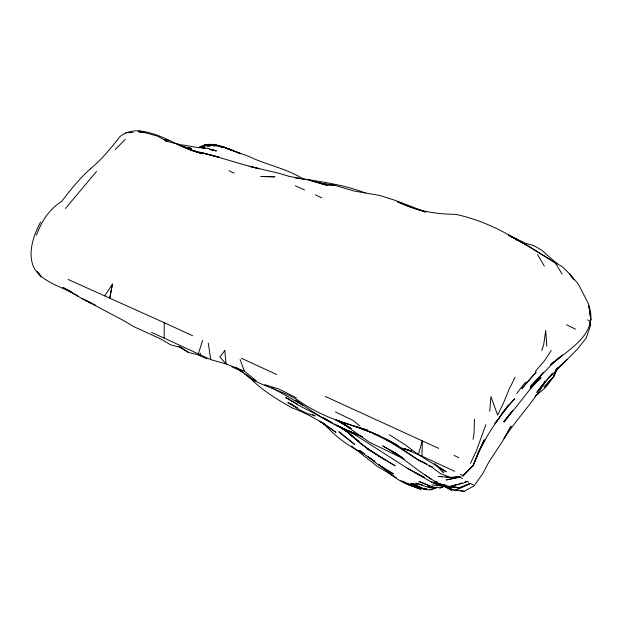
<?xml version="1.0" encoding="UTF-8"?>
<svg xmlns="http://www.w3.org/2000/svg" width="622" height="622" viewBox="0 0 622 622"><rect width="100%" height="100%" fill="white"/><g stroke="black" fill="none" stroke-linecap="round" stroke-linejoin="round"><path stroke-width="0.93" d="M68.093 279.449L164.231 322.678L164.192 338.127L210.765 359.664L226.113 363.956L244.298 371.093L256.225 380.718M454.69 471.289L421.98 456.183L422.26 440.858L325.322 396.463M474.462 419.321L474.034 434.273L473.039 439.295M489.685 411.228L490.96 396.642L497.647 415.123L503.672 402.597L508.897 389.73L515.078 377.274M112.442 284.067L109.744 298.024L112.481 284.067L104.815 295.777M434.615 463.382L443.377 472.448L436.955 465.824L446.215 471.834L418.388 454.651L422.26 440.858L438.689 448.361M198.379 353.84L202.593 340.382M541.785 350.598L543.69 344.72L545.719 330.461L546.8 346.213M485.852 424.702L476.39 450.833L470.481 463.398M590.084 322.297L590.698 324.964L586.181 338.143L577.162 349.362L545.758 381.146L536.778 392.389L542.291 384.979M508.081 405.824L514.752 398.694C497.561 418.311 482.454 440.563 473.326 465.116L484.211 439.777L478.326 452.349L473.241 465.52L462.581 476.032L473.288 465.349L463.266 475.846M36.48 235.256C41.215 221.689 49.395 209 61.803 201.295C70.504 189.803 79.538 178.537 90.338 168.904M557.335 368.504L554.047 376.162L548.565 383.657L544.911 388.136L534.943 396.346M557.203 368.387L553.728 375.859L557.981 367.641M40.586 222.124C33.293 235.435 26.536 255.455 35.019 269.668C45.126 283.85 63.825 287.1 77.882 296.041M484.818 440.267L478.326 452.349M551.271 350.497L544.592 360.589L535.324 371.513M499.878 416.538L499.45 417.168L508.26 405.031M509.449 414.33L504.154 422.043L512.738 410.473L503.727 421.7C516.703 407.418 527.456 391.324 540.51 377.119L530.768 388.144L541.062 377.795L534.904 383.634M543.395 383.494L545.043 381.27M516.734 393.57L525.38 382.188M540.604 387.903L542.384 385.624M543.566 384.108L545.346 381.838C533.342 402.069 516.726 418.863 503.999 438.564L511.051 426.194L504.325 438.409L488.923 461.998L482.353 474.291L474.135 485.766L464.082 491.326L455.079 490.369L444.808 486.575L442.405 484.95M552.32 373.161L539.406 389.496M495.998 422.066L499.52 417.689L494.661 423.652M501.449 414.05L506.269 408.071M543.177 372.539L530.418 386.565L551.006 365.223L562.475 355.069L550.548 364.655C568.15 350.1 599.017 333.734 588.894 305.977L590.9 320.081L588.661 304.275L579.339 285.988L577.115 282.575L569.231 273.548L562.739 267.079L527.161 245.441L510.079 235.878L527.161 245.441L556.846 264.039M96.534 171.384L65.481 208.44M115.148 149.591L125.317 139.305M537.214 379.622L540.852 375.952M566.976 359.633L555.524 369.935M530.107 388.175L531.483 386.876M90.423 168.826C101.596 159.543 110.833 148.37 119.665 136.91C124.89 132.307 132.074 130.496 138.908 130.892C155.687 132.276 170.366 141.303 185.473 147.927M436.714 487.314C428.97 493.277 417.883 487.236 410.504 483.325L412.332 483.799M436.193 487.43L434.7 488.495L437.282 487.213M398.018 454.744L392.272 451.23C412.728 464.968 431.062 482.913 455.079 490.369L470.426 483.38L473.311 485.067M455.079 490.369L470.201 483.512L458.834 487.749L447.07 487.228L443.914 485.378M468.778 482.221L467.402 481.327L463.514 483.084L449.931 486.559L439.179 483.838L445.725 485.137M444.365 486.077L440.088 487.881L432.477 487.018L419.003 481.498L432.477 487.018M445.336 485.93L440.088 487.881L445.476 485.938M457.287 484.359L449.931 486.559L458.834 487.749L453.213 486.629M459.129 483.807L461.889 482.983M464.65 482.151L467.402 481.327M455.421 477.183L459.246 477.338L446.067 479.927L459.953 477.105L462.426 478.582M226.486 148.495L232.698 150.555L222.497 146.613L240.683 153.743C227.769 149.194 212.716 139.437 199.234 147.313C216.674 141.528 232.815 151.06 248.917 156.402C266.543 165.118 286.275 168.29 303 178.856M447.07 487.228L449.846 486.785M199.748 147.29L204.56 146.769M207.453 146.45L210.337 146.139M213.222 145.828L216.114 145.509L204.467 144.747L208.145 145.221M460.474 476.366L450.538 477.455L440.322 473.536L431.373 466.85L417.603 459.518L386.371 439.575L395.965 444.854L370.836 432.228L354.68 426.249L379.101 435.392M178.631 144.848C186.616 144.708 194.437 147.943 202.523 147.795M125.714 132.805L133.124 132.463M139.608 132.159L142.384 132.027L138.208 131.724M459.246 477.338L449.745 477.471L438.207 476.46L442.032 476.623M437.748 487.415L432.865 487.446L434.374 488.519L426.086 486.676L415.714 483.107L422.245 484.997M181.212 146.341L191.576 148.417L185.846 147.554M445.857 476.779L448.726 476.903M443.96 485.852L439.389 485.541L431.505 482.112L407.021 468.078L357.261 436.139L340.187 426.809M181.157 146.186L183.086 146.341L181.344 146.007M328.268 184.757L335.033 185.387L353.918 190.985L380.026 195.502L395.087 200.346L425.736 212.071L415.239 208.774L397.108 201.52C415.379 210.71 435.353 214.225 455.654 214.333C477.525 219.068 498.681 228.227 517.527 240.248L508.843 235.178M419.391 487.772C408.016 486.233 397.544 479.959 388.75 472.79L393.656 475.83M295.318 177.939L308.489 179.75C327.693 182.635 347.177 185.962 365.332 192.991M432.002 484.919L443.439 486.147M324.567 184.205L326.472 184.423M328.369 184.633L335.033 185.387L319.234 182.821L328.027 185.651L309.157 180.007L289.354 176.415L278.788 173.266L249.406 166.276L259.405 168.756C237.005 163.438 215.344 155.438 192.812 150.602M220.11 146.769L224.713 147.367M424.912 488.651L426.746 489.11L415.535 487.391L424.321 488.822L418 487.337M435.314 482.719L431.505 482.112L442.094 485.199M434.405 481.366L437.173 481.863M431.038 466.407L429.188 466.033L432.889 467.122M200.393 147.313L205.05 148.363M209.707 149.412L216.223 150.874L207.911 148.394L201.24 147.5L204.988 148.347M209.668 149.397L216.223 150.874M401.011 480.596L413.482 486.28L416.196 486.917M188.474 352.456L181.297 347.496L179.027 346.858L188.474 352.456L196.98 354.501L206.994 358.855M419.943 487.477L407.496 484.32L420.332 487.516M424.196 488.495L426.746 489.11M448.478 487.485L444.808 486.575L452.248 490.976M460.412 490.424L464.082 491.326M140.113 131.281L157.615 136.187L167.232 141.412L165.009 140.681L175.653 143.659L201.925 153.758L194.064 151.263M181.297 347.496L170.521 344.798L161.106 339.138L133.442 326.472L124.027 320.796L81.871 298.506L62.9 287.481L71.211 291.648M164.884 139.476L169.332 140.696M355.263 426.358L356.966 426.84M193.854 151.045L197.563 152.11L190.581 149.879M427.843 486.622L434.374 488.519M264.731 384.653L278.99 389.061L296.422 397.839M357.844 427.112L367.478 430.105C343.002 423.232 318.612 415.037 297.767 400.07C282.606 390.95 264.918 387.226 249.85 377.951L236.103 367.283M190.379 149.941L193.045 150.812L190.371 149.778M348.67 424.328L338.236 420.9C358.871 427.376 379.591 434.265 398.041 445.811L385.065 438.549M214.077 144.382L222.054 147.025M417.378 485.043L412.946 483.566L422.742 488.394M429.794 489.172L431.567 489.763M370.836 432.228L373.052 432.974L362.712 429.336M138.908 130.892L144.25 132.75M271.868 387.755L302.758 405.109L295.551 400.203L319.249 415.962C332.856 424.702 347.729 430.626 362.517 436.831M346.135 430.338L356.46 434.001M188.583 149.086L185.916 148.044L188.458 149.117M185.869 148.036L190.099 149.723M421.304 489.841L411.196 485.696L403.204 481.537M344.176 429.032L362.579 436.901M408.203 484.048L413.482 486.28M394.643 443.898L402.084 448.252L411.865 451.098L404.58 448.781L421.98 456.183M344.899 429.126L336.378 425.417L343.305 428.628M348.304 430.611L354.268 433.207M424.74 462.9L419.64 460.669L426.544 463.926M151.473 332.443L163.944 338.01M297.744 404.277L285.755 397.544L297.145 404.487L329.349 421.187M295.287 185.729L304.523 189.928M228.958 170.747L234.183 173.134M276.619 374.46L241.32 358.233M315.245 194.834L321.784 197.843M164.231 322.678L192.665 335.787M453.936 455.382L458.919 457.722M231.889 366.825L241.764 371.482M292.845 404.914L287.815 402.52L297.324 407.978L289.938 403.468L299.135 409.61L306.864 413.366L315.136 415.931L312.71 414.672M335.437 411.935L353.024 420.394L359.889 426.031M566.486 324.777L575.537 329.147M85.416 300.224L91.154 302.992M92.795 303.785L95.252 304.974M508.889 235.132L525.567 243.326L533.964 245.628L541.412 249.997L557.211 263.775M424.142 462.729L417.603 459.518L402.061 448.765M81.871 298.506L91.675 303.318M404.075 458.966L369.748 442.39L338.757 420.69L351.01 428.558L335.686 419.679L351.049 428.581M177.394 143.721L185.022 147.702M414.594 472.184L424.22 477.385L407.021 468.078M323.02 417.657L327.032 419.827M323.036 417.665L327.125 419.897M328.758 420.783L332.848 423.014M334.488 423.909L338.578 426.132M527.161 245.441L510.079 235.878M364.461 453.85C348.087 446.347 334.512 435.727 322.624 422.447M587.642 319.863L589.617 320.999M460.389 474.205L463.219 475.869M397.613 454.62L382.724 445.857L398.041 454.806L390.188 450.196L397.38 454.573M378.386 455.817L395.242 465.87L367.097 448.656L385.811 460.241M364.438 453.78L358.661 450.344L374.957 461.625L372.819 460.093M435.61 483.605L437.258 484.592M398.982 455.545L400.576 456.517M362.02 444.691L349.292 433.55L362.02 444.691L376.465 454.418M393.018 475.729L377.181 466.251L351.632 446.137M394.62 476.701L396.214 477.68M389.356 434.747L405.979 445.321L418.388 454.651M337.971 425.775L349.253 433.363L339.394 426.583L346.641 431.396L340.615 427.073M400.848 456.727L402.465 457.784M399.184 455.654L401.54 457.209M359.982 450.608L362.268 452.163M424.531 474.539L431.668 479.585M371.396 459.075L367.843 456.517L376.629 463.561L393.384 473.855L383.86 468.42L378.681 464.572M326.9 425.953L319.661 421.117L335.973 432.36C322.546 422.377 307.991 413.692 292.223 407.946C275.958 398.881 260.019 389.045 247.362 375.144M240.216 370.308L243.256 372.601M244.773 373.752L254.647 381.208L251.762 378.759M378.697 464.603L390.826 473.855L382.063 466.749M323.829 423.45L326.682 425.743M349.525 433.923L358.902 441.573L349.525 433.923L353.444 437.173M361.802 443.945L369.087 449.9M589.913 322.701L590.698 324.964M574.067 279.884L569.231 273.548L572.116 277.404M38.58 273.182L41.169 276.899L37.336 271.363M555.252 262.779L562.094 274.092M537.556 254.569L544.304 266.084M240.115 359.547L244.298 371.093M208.261 342.994L210.765 359.664M200.191 353.063L200.447 354.789M589.998 321.698L590.278 324.567M224.783 350.606L219.838 356.997L226.113 363.956L224.783 350.606M526.36 383.144L521.905 388.61L536.133 372.158L526.36 383.144M553.759 376.473L544.048 387.141L553.813 376.473M274.714 176.788L260.991 176.5L274.714 176.788M210.757 155.103L200.004 152.367L219.208 157.28L210.757 155.103M319.762 183.062L309.157 180.007L322.639 183.933L319.762 183.062M345.746 437.243L338.788 431.785L354.532 444.287L345.746 437.243"/></g></svg>
